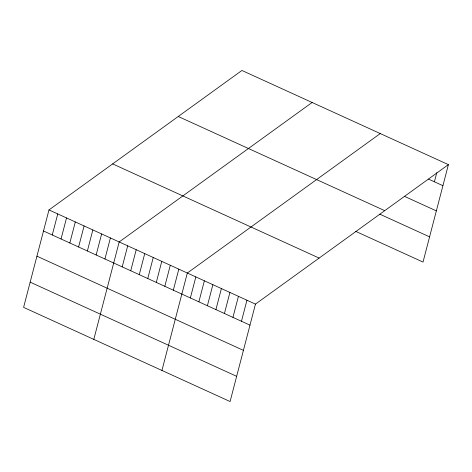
<?xml version="1.0" encoding="UTF-8"?>
<svg xmlns="http://www.w3.org/2000/svg" width="472" height="472" viewBox="0 0 472 472"><rect width="100%" height="100%" fill="white"/><g stroke="black" fill="none" stroke-linecap="round" stroke-linejoin="round"><path stroke-width="0.71" d="M48.982 209.934L23.6 307.366L230.088 401.536L255.464 304.104L448.4 164.634L241.912 70.464L48.982 209.934L255.464 304.104M52.274 234.979L57.755 213.934M61.047 238.985L66.528 217.94M69.826 242.986L75.308 221.94M78.6 246.986L84.081 225.94M87.373 250.992L92.86 229.947M96.152 254.992L101.633 233.947M104.926 258.992L110.407 237.947M93.804 339.386L119.186 241.953L312.116 102.483M122.218 266.881L127.7 245.835M130.738 270.763L136.219 249.717M139.258 274.651L144.739 253.606M147.771 278.533L153.252 257.488M156.291 282.421L161.772 261.376M164.811 286.303L170.292 265.258M173.324 290.186L178.805 269.14M161.943 370.461L187.325 273.028L380.261 133.558M190.363 297.956L195.845 276.911M198.877 301.844L204.358 280.799M207.397 305.726L212.878 284.681M215.916 309.608L221.397 288.563M224.43 313.496L229.911 292.451M232.95 317.379L238.431 296.333M241.469 321.267L246.95 300.221M434.399 181.797L436.777 172.675M448.4 164.634L423.018 262.066L355.534 231.292M428.505 179.106L442.919 185.679M404.244 196.246L436.352 210.89M178.245 116.49L384.733 210.66M379.789 214.152L429.585 236.861M112.649 163.908L319.137 258.078M43.495 230.979L249.983 325.149M36.934 256.184L243.416 350.36M30.167 282.156L236.655 376.326"/></g></svg>
